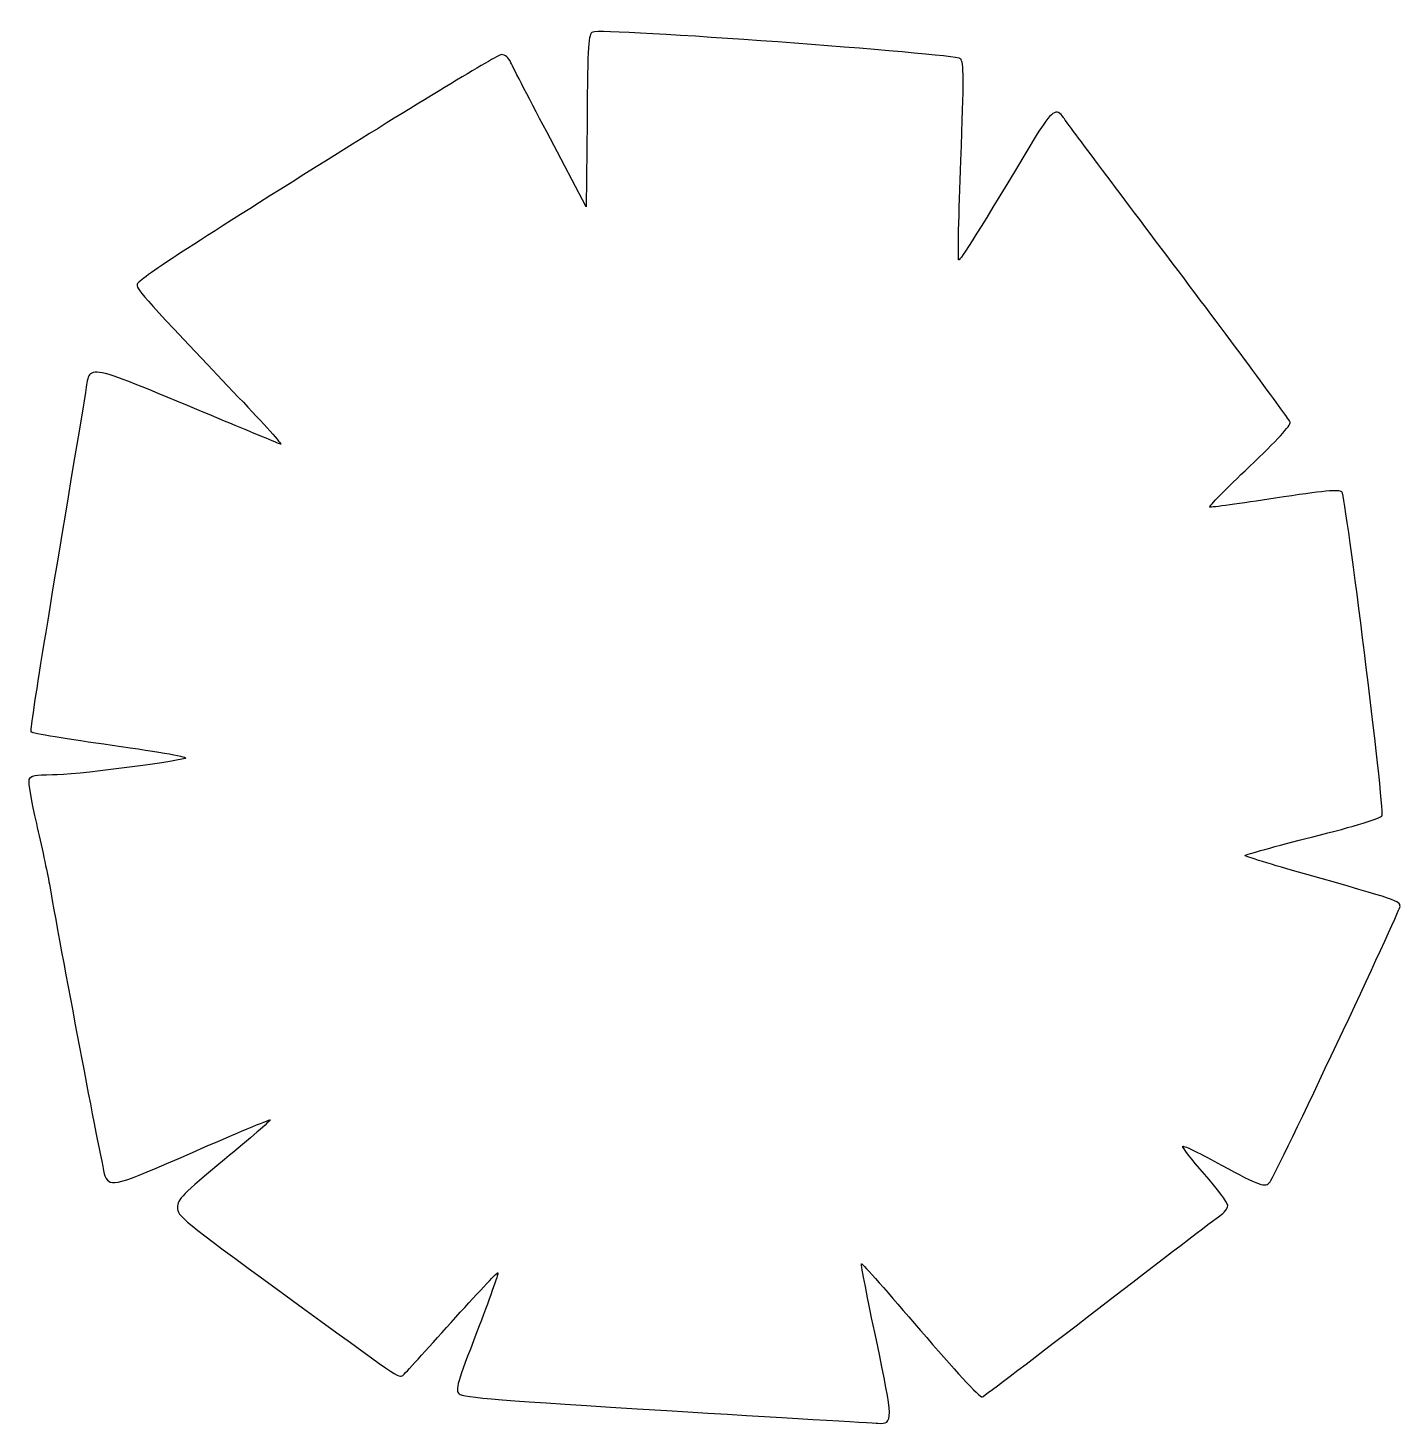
# Model space of a CAD drawing. Header units: centimetres. Extents: x -9.2 to 3.4, y -6.2 to 6.6.
import ezdxf

# ---------------------------------------------------------------- set-up
doc = ezdxf.new("R2010")
doc.units = ezdxf.units.CM
doc.header["$MEASUREMENT"] = 0
doc.layers.add('Layer 1', color=7, linetype='Continuous')

msp = doc.modelspace()

# ---------------------------------------------------------------- linework, layer by layer
at = {"layer": 'Layer 1'}
msp.add_open_spline([(-3.35589, -6.12318), (-4.88227, -6.03028), (-5.23944, -6.00156), (-5.27188, -5.96912), (-5.27188, -5.96912), (-5.3074, -5.9336), (-5.2894, -5.87115), (-5.1068, -5.39651), (-5.1068, -5.39651), (-4.99408, -5.10351), (-4.90704, -4.85859), (-4.91337, -4.85226), (-4.91337, -4.85226), (-4.91971, -4.84592), (-5.11377, -5.05233), (-5.34461, -5.31094), (-5.34461, -5.31094), (-5.57546, -5.56955), (-5.7765, -5.78956), (-5.79138, -5.79986), (-5.79138, -5.79986), (-5.8269, -5.82445), (-5.80315, -5.84072), (-6.91034, -5.03323), (-6.91034, -5.03323), (-7.82623, -4.36525), (-7.86937, -4.32998), (-7.86768, -4.25045), (-7.86768, -4.25045), (-7.86608, -4.17579), (-7.8213, -4.13023), (-7.43464, -3.80999), (-7.43464, -3.80999), (-7.19745, -3.61354), (-7.00719, -3.4484), (-7.01184, -3.44303), (-7.01184, -3.44303), (-7.01649, -3.43765), (-7.33915, -3.57277), (-7.72885, -3.74328), (-7.72885, -3.74328), (-8.44189, -4.05527), (-8.48102, -4.06614), (-8.53466, -3.96698), (-8.53466, -3.96698), (-8.55148, -3.93589), (-8.91853, -2.00902), (-9.04841, -1.27), (-9.04841, -1.27), (-9.06759, -1.16086), (-9.12153, -0.90922), (-9.16828, -0.7108), (-9.16828, -0.7108), (-9.21503, -0.51238), (-9.2459, -0.33081), (-9.23688, -0.30731), (-9.23688, -0.30731), (-9.22379, -0.27319), (-9.18015, -0.26458), (-9.02012, -0.26458), (-9.02012, -0.26458), (-8.8279, -0.26458), (-7.92096, -0.15097), (-7.79586, -0.11123), (-7.79586, -0.11123), (-7.75717, -0.09894), (-7.99941, -0.0552), (-8.47055, 0.0106), (-8.47055, 0.0106), (-8.87482, 0.06706), (-9.21189, 0.1229), (-9.21957, 0.13469), (-9.21957, 0.13469), (-9.23101, 0.15223), (-9.09527, 0.99296), (-8.71481, 3.2611), (-8.71481, 3.2611), (-8.66887, 3.53497), (-8.77675, 3.55714), (-7.43288, 2.99763), (-7.43288, 2.99763), (-7.17094, 2.88857), (-6.93877, 2.79242), (-6.91694, 2.78396), (-6.91694, 2.78396), (-6.89511, 2.7755), (-7.06898, 2.97016), (-7.30332, 3.21653), (-7.30332, 3.21653), (-8.15652, 4.11356), (-8.23986, 4.20599), (-8.23986, 4.25532), (-8.23986, 4.25532), (-8.23986, 4.29301), (-7.82841, 4.56347), (-6.58826, 5.34099), (-6.58826, 5.34099), (-5.67988, 5.9105), (-4.91196, 6.37647), (-4.88177, 6.37647), (-4.88177, 6.37647), (-4.8468, 6.37647), (-4.81485, 6.34908), (-4.79373, 6.30099), (-4.79373, 6.30099), (-4.7755, 6.25948), (-4.61175, 5.94336), (-4.42985, 5.5985), (-4.42985, 5.5985), (-4.42985, 5.5985), (-4.09912, 4.97149), (-4.09912, 4.97149), (-4.09912, 4.97149), (-4.09912, 4.97149), (-4.09212, 5.76586), (-4.09212, 5.76586), (-4.09212, 5.76586), (-4.08575, 6.4888), (-4.08099, 6.56238), (-4.0392, 6.58412), (-4.0392, 6.58412), (-3.96676, 6.62182), (-0.69588, 6.384), (-0.64927, 6.33764), (-0.64927, 6.33764), (-0.61804, 6.30659), (-0.61765, 6.16613), (-0.64662, 5.39909), (-0.64662, 5.39909), (-0.66537, 4.90297), (-0.67441, 4.49076), (-0.66672, 4.48307), (-0.66672, 4.48307), (-0.65453, 4.47088), (-0.48372, 4.74434), (0.04909, 5.62902), (0.04909, 5.62902), (0.18472, 5.85422), (0.2399, 5.89071), (0.29979, 5.79481), (0.29979, 5.79481), (0.31782, 5.76594), (0.79281, 5.13216), (1.35533, 4.3864), (1.35533, 4.3864), (1.91785, 3.64064), (2.38312, 3.01127), (2.38926, 2.98779), (2.38926, 2.98779), (2.39664, 2.95956), (2.26923, 2.82068), (2.01309, 2.57775), (2.01309, 2.57775), (1.80006, 2.37571), (1.63544, 2.20745), (1.64728, 2.20385), (1.64728, 2.20385), (1.65912, 2.20025), (1.93074, 2.23757), (2.25088, 2.28678), (2.25088, 2.28678), (2.70035, 2.35588), (2.84045, 2.36913), (2.86581, 2.34496), (2.86581, 2.34496), (2.90212, 2.31037), (3.26091, -0.57678), (3.23673, -0.63979), (3.23673, -0.63979), (3.22778, -0.66312), (2.99126, -0.73521), (2.59782, -0.83451), (2.59782, -0.83451), (2.25424, -0.92123), (1.97311, -0.99882), (1.97309, -1.00692), (1.97309, -1.00692), (1.97307, -1.01503), (2.22011, -1.09131), (2.52207, -1.17644), (2.52207, -1.17644), (3.38471, -1.41964), (3.40178, -1.42545), (3.40208, -1.47611), (3.40208, -1.47611), (3.40234, -1.51956), (2.25675, -3.94721), (2.20398, -4.01505), (2.20398, -4.01505), (2.16017, -4.07137), (2.11013, -4.05406), (1.75659, -3.86028), (1.75659, -3.86028), (1.5681, -3.75697), (1.40744, -3.67888), (1.39956, -3.68676), (1.39956, -3.68676), (1.39169, -3.69463), (1.48178, -3.81034), (1.59977, -3.94388), (1.59977, -3.94388), (1.71776, -4.07742), (1.8143, -4.20772), (1.8143, -4.23342), (1.8143, -4.23342), (1.8143, -4.25913), (1.78156, -4.30148), (1.74154, -4.32755), (1.74154, -4.32755), (1.70152, -4.35362), (1.19926, -4.73721), (0.62539, -5.17997), (0.62539, -5.17997), (0.05152, -5.62274), (-0.43279, -5.99067), (-0.45086, -5.99761), (-0.45086, -5.99761), (-0.46962, -6.00481), (-0.71301, -5.74179), (-1.01782, -5.38495), (-1.01782, -5.38495), (-1.31157, -5.04105), (-1.55652, -4.76428), (-1.56214, -4.7699), (-1.56214, -4.7699), (-1.56776, -4.77552), (-1.5062, -5.09261), (-1.42533, -5.47453), (-1.42533, -5.47453), (-1.26773, -6.21888), (-1.26716, -6.24774), (-1.41024, -6.24075), (-1.41024, -6.24075), (-1.44848, -6.23888), (-2.32401, -6.18597), (-3.35588, -6.12317), (-3.35588, -6.12317), (-3.35588, -6.12317), (-3.35589, -6.12318), (-3.35589, -6.12318)], degree=3, knots=[0, 0, 0, 0, 0.01639344, 0.01639344, 0.01639344, 0.01639344, 0.03278689, 0.03278689, 0.03278689, 0.03278689, 0.04918033, 0.04918033, 0.04918033, 0.04918033, 0.06557377, 0.06557377, 0.06557377, 0.06557377, 0.08196721, 0.08196721, 0.08196721, 0.08196721, 0.09836066, 0.09836066, 0.09836066, 0.09836066, 0.1147541, 0.1147541, 0.1147541, 0.1147541, 0.13114754, 0.13114754, 0.13114754, 0.13114754, 0.14754098, 0.14754098, 0.14754098, 0.14754098, 0.16393443, 0.16393443, 0.16393443, 0.16393443, 0.18032787, 0.18032787, 0.18032787, 0.18032787, 0.19672131, 0.19672131, 0.19672131, 0.19672131, 0.21311475, 0.21311475, 0.21311475, 0.21311475, 0.2295082, 0.2295082, 0.2295082, 0.2295082, 0.24590164, 0.24590164, 0.24590164, 0.24590164, 0.26229508, 0.26229508, 0.26229508, 0.26229508, 0.27868852, 0.27868852, 0.27868852, 0.27868852, 0.29508197, 0.29508197, 0.29508197, 0.29508197, 0.31147541, 0.31147541, 0.31147541, 0.31147541, 0.32786885, 0.32786885, 0.32786885, 0.32786885, 0.3442623, 0.3442623, 0.3442623, 0.3442623, 0.36065574, 0.36065574, 0.36065574, 0.36065574, 0.37704918, 0.37704918, 0.37704918, 0.37704918, 0.39344262, 0.39344262, 0.39344262, 0.39344262, 0.40983607, 0.40983607, 0.40983607, 0.40983607, 0.42622951, 0.42622951, 0.42622951, 0.42622951, 0.44262295, 0.44262295, 0.44262295, 0.44262295, 0.45901639, 0.45901639, 0.45901639, 0.45901639, 0.47540984, 0.47540984, 0.47540984, 0.47540984, 0.49180328, 0.49180328, 0.49180328, 0.49180328, 0.50819672, 0.50819672, 0.50819672, 0.50819672, 0.52459016, 0.52459016, 0.52459016, 0.52459016, 0.54098361, 0.54098361, 0.54098361, 0.54098361, 0.55737705, 0.55737705, 0.55737705, 0.55737705, 0.57377049, 0.57377049, 0.57377049, 0.57377049, 0.59016393, 0.59016393, 0.59016393, 0.59016393, 0.60655738, 0.60655738, 0.60655738, 0.60655738, 0.62295082, 0.62295082, 0.62295082, 0.62295082, 0.63934426, 0.63934426, 0.63934426, 0.63934426, 0.6557377, 0.6557377, 0.6557377, 0.6557377, 0.67213115, 0.67213115, 0.67213115, 0.67213115, 0.68852459, 0.68852459, 0.68852459, 0.68852459, 0.70491803, 0.70491803, 0.70491803, 0.70491803, 0.72131148, 0.72131148, 0.72131148, 0.72131148, 0.73770492, 0.73770492, 0.73770492, 0.73770492, 0.75409836, 0.75409836, 0.75409836, 0.75409836, 0.7704918, 0.7704918, 0.7704918, 0.7704918, 0.78688525, 0.78688525, 0.78688525, 0.78688525, 0.80327869, 0.80327869, 0.80327869, 0.80327869, 0.81967213, 0.81967213, 0.81967213, 0.81967213, 0.83606557, 0.83606557, 0.83606557, 0.83606557, 0.85245902, 0.85245902, 0.85245902, 0.85245902, 0.86885246, 0.86885246, 0.86885246, 0.86885246, 0.8852459, 0.8852459, 0.8852459, 0.8852459, 0.90163934, 0.90163934, 0.90163934, 0.90163934, 0.91803279, 0.91803279, 0.91803279, 0.91803279, 0.93442623, 0.93442623, 0.93442623, 0.93442623, 0.95081967, 0.95081967, 0.95081967, 0.95081967, 0.96721311, 0.96721311, 0.96721311, 0.96721311, 1, 1, 1, 1], dxfattribs=at)

doc.saveas('drawing.dxf')
